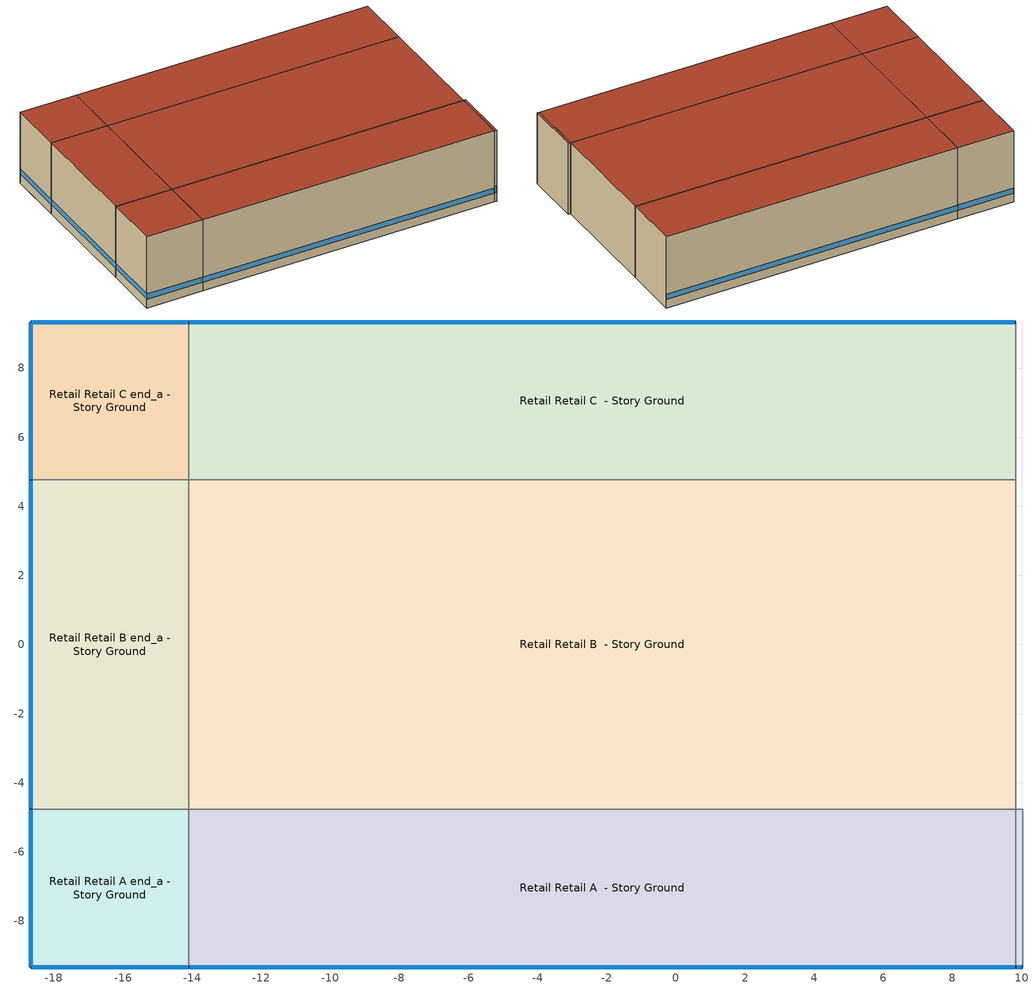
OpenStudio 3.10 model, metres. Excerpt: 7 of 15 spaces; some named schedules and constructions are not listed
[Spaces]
Retail Retail A end_a - Story Ground
 floor ground (ext-slab): -18.67,-9.33 -18.67,-4.76 -14.09,-4.76 -14.09,-9.33 z0
 wall outside (Typical Insulated Steel Framed Exterior Wall R-17.24): -18.67,-4.76 -18.67,-9.33 -14.09,-9.33 z0:6.1
 wall to Retail Retail B end_a - Story Ground: -14.09,-4.76 -18.67,-4.76 z0:6.1
 wall to Retail Retail A  - Story Ground: -14.09,-9.33 -14.09,-4.76 z0:6.1
 window (U 0.52 SHGC 0.49 Simple Glazing Window U-0.52 SHGC 0.49): -18.67,-4.79 -18.67,-9.31 / -18.64,-9.33 -14.12,-9.33 z0.76:1.19
 roof outside (Typical IEAD Roof R-25.0): -14.09,-9.33 -14.09,-4.76 -18.67,-4.76 -18.67,-9.33 z6.1
Retail Retail B end_a - Story Ground
 floor ground (ext-slab): -18.67,-4.76 -18.67,4.76 -14.09,4.76 -14.09,-4.76 z0
 wall outside (Typical Insulated Steel Framed Exterior Wall R-17.24): -18.67,4.76 -18.67,-4.76 z0:6.1
 wall to Retail Retail C end_a - Story Ground: -14.09,4.76 -18.67,4.76 z0:6.1
 wall to Retail Retail B  - Story Ground: -14.09,-4.76 -14.09,4.76 z0:6.1
 window (U 0.52 SHGC 0.49 Simple Glazing Window U-0.52 SHGC 0.49): -18.67,4.74 -18.67,-4.74 z0.76:1.19
 roof outside (Typical IEAD Roof R-25.0): -14.09,-4.76 -14.09,4.76 -18.67,4.76 -18.67,-4.76 z6.1
Retail Retail C end_a - Story Ground
 floor ground (ext-slab): -18.67,4.76 -18.67,9.33 -14.09,9.33 -14.09,4.76 z0
 wall outside (Typical Insulated Steel Framed Exterior Wall R-17.24): -14.09,9.33 -18.67,9.33 -18.67,4.76 z0:6.1
 wall to Retail Retail C  - Story Ground: -14.09,4.76 -14.09,9.33 z0:6.1
 window (U 0.52 SHGC 0.49 Simple Glazing Window U-0.52 SHGC 0.49): -18.67,9.31 -18.67,4.79 / -14.12,9.33 -18.64,9.33 z0.76:1.19
 roof outside (Typical IEAD Roof R-25.0): -14.09,4.76 -14.09,9.33 -18.67,9.33 -18.67,4.76 z6.1
Retail Retail A  - Story Ground
 floor ground (ext-slab): -14.09,-9.33 -14.09,-4.76 9.84,-4.76 9.84,-9.33 z0
 wall outside (Typical Insulated Steel Framed Exterior Wall R-17.24): -14.09,-9.33 9.84,-9.33 z0:6.1
 wall to Retail Retail B  - Story Ground: 9.84,-4.76 -14.09,-4.76 z0:6.1
 wall to Retail Entry A  - Story Ground: 9.84,-9.33 9.84,-4.76 z0:6.1
 window (U 0.52 SHGC 0.49 Simple Glazing Window U-0.52 SHGC 0.49): -14.07,-9.33 9.81,-9.33 z0.76:1.19
 roof outside (Typical IEAD Roof R-25.0): 9.84,-9.33 9.84,-4.76 -14.09,-4.76 -14.09,-9.33 z6.1
Retail Retail B  - Story Ground
 floor ground (ext-slab): -14.09,-4.76 -14.09,4.76 9.84,4.76 9.84,-4.76 z0
 wall to Retail Retail C  - Story Ground: 9.84,4.76 -14.09,4.76 z0:6.1
 wall to Retail Entry B  - Story Ground: 9.84,-4.76 9.84,4.76 z0:6.1
 roof outside (Typical IEAD Roof R-25.0): 9.84,-4.76 9.84,4.76 -14.09,4.76 -14.09,-4.76 z6.1
Retail Retail C  - Story Ground
 floor ground (ext-slab): -14.09,4.76 -14.09,9.33 9.84,9.33 9.84,4.76 z0
 wall outside (Typical Insulated Steel Framed Exterior Wall R-17.24): 9.84,9.33 -14.09,9.33 z0:6.1
 wall to Retail Entry C  - Story Ground: 9.84,4.76 9.84,9.33 z0:6.1
 window (U 0.52 SHGC 0.49 Simple Glazing Window U-0.52 SHGC 0.49): 9.81,9.33 -14.07,9.33 z0.76:1.19
 roof outside (Typical IEAD Roof R-25.0): 9.84,4.76 9.84,9.33 -14.09,9.33 -14.09,4.76 z6.1
Retail Entry A  - Story Ground
 floor ground (ext-slab): 9.84,-9.33 9.84,-4.76 10.03,-4.76 10.03,-9.33 z0
 wall outside (Typical Insulated Steel Framed Exterior Wall R-17.24): 9.84,-9.33 10.03,-9.33 z0:6.1
 wall to Retail Entry B  - Story Ground: 10.03,-4.76 9.84,-4.76 z0:6.1
 wall to Retail Point_of_Sale A  - Story Ground: 10.03,-9.33 10.03,-4.76 z0:6.1
 window (U 0.52 SHGC 0.49 Simple Glazing Window U-0.52 SHGC 0.49): 9.86,-9.33 10.01,-9.33 z0.76:1.34
 roof outside (Typical IEAD Roof R-25.0): 10.03,-9.33 10.03,-4.76 9.84,-4.76 9.84,-9.33 z6.1
[SizingPeriod:DesignDay] Barometric Pressure {Pa}=96727; Sky Clearness=0; Rain Indicator=No; Snow Indicator=No; Day of Month=21; Daylight Saving Time Indicator=No; Humidity Condition Type=Wetbulb; Dry-Bulb Temperature Range Modifier Type=DefaultMultipliers
Name | Maximum Dry-Bulb Temperature {C} | Daily Dry-Bulb Temperature Range {deltaC} | Wind Speed {m/s} | Wind Direction {deg} | Month | Day Type | Wetbulb or DewPoint at Maximum Dry-Bulb {C} | Solar Model Indicator | ASHRAE Clear Sky Optical Depth for Beam Irradiance | ASHRAE Clear Sky Optical Depth for Diffuse Irradiance
Cloquet Carlton Co Ann Htg 99% Condns DB 1 | -24.6 | 0 | 3.2 | 290 | 1 | WinterDesignDay | -24.6 | ASHRAEClearSky
Cloquet Carlton Co Ann Htg 99.6% Condns DB 1 | -27.7 | 0 | 3.2 | 290 | 1 | WinterDesignDay | -27.7 | ASHRAEClearSky
Cloquet Carlton Co Ann Htg Wind 99% Condns WS=>MCDB 1 | -11.1 | 0 | 9.3 | 290 | 1 | WinterDesignDay | -11.1 | ASHRAEClearSky
Cloquet Carlton Co April .4% Condns DB=>MCWB 1 | 22.7 | 11 | 4.3 | 200 | 4 | SummerDesignDay | 11.9 | ASHRAETau | 0.307 | 2.454
Cloquet Carlton Co April .4% Condns WB=>MCDB 1 | 19.6 | 11 | 4.3 | 200 | 4 | SummerDesignDay | 14.9 | ASHRAETau | 0.307 | 2.454
Cloquet Carlton Co August .4% Condns DB=>MCWB 1 | 31.1 | 11 | 4.3 | 200 | 8 | SummerDesignDay | 23 | ASHRAETau | 0.354 | 2.401
Cloquet Carlton Co August .4% Condns WB=>MCDB 1 | 29.1 | 11 | 4.3 | 200 | 8 | SummerDesignDay | 25.3 | ASHRAETau | 0.354 | 2.401
Cloquet Carlton Co December .4% Condns DB=>MCWB 1 | 6.2 | 7.8 | 4.3 | 200 | 12 | SummerDesignDay | 3 | ASHRAETau | 0.273 | 2.537
Cloquet Carlton Co December .4% Condns WB=>MCDB 1 | 4.9 | 7.8 | 4.3 | 200 | 12 | SummerDesignDay | 3.7 | ASHRAETau | 0.273 | 2.537
Cloquet Carlton Co February .4% Condns DB=>MCWB 1 | 7.6 | 9.7 | 4.3 | 200 | 2 | SummerDesignDay | 3.9 | ASHRAETau | 0.267 | 2.467
Cloquet Carlton Co February .4% Condns WB=>MCDB 1 | 6.8 | 9.7 | 4.3 | 200 | 2 | SummerDesignDay | 5.1 | ASHRAETau | 0.267 | 2.467
Cloquet Carlton Co January .4% Condns DB=>MCWB 1 | 5.9 | 9.3 | 4.3 | 200 | 1 | SummerDesignDay | 2.9 | ASHRAETau | 0.269 | 2.502
Cloquet Carlton Co January .4% Condns WB=>MCDB 1 | 5.3 | 9.3 | 4.3 | 200 | 1 | SummerDesignDay | 3.1 | ASHRAETau | 0.269 | 2.502
Cloquet Carlton Co July .4% Condns DB=>MCWB 1 | 32.3 | 11.5 | 4.3 | 200 | 7 | SummerDesignDay | 23.7 | ASHRAETau | 0.352 | 2.36
Cloquet Carlton Co July .4% Condns WB=>MCDB 1 | 29.7 | 11.5 | 4.3 | 200 | 7 | SummerDesignDay | 25.5 | ASHRAETau | 0.352 | 2.36
Cloquet Carlton Co June .4% Condns DB=>MCWB 1 | 31.2 | 11.8 | 4.3 | 200 | 6 | SummerDesignDay | 23.5 | ASHRAETau | 0.332 | 2.395
Cloquet Carlton Co June .4% Condns WB=>MCDB 1 | 29.1 | 11.8 | 4.3 | 200 | 6 | SummerDesignDay | 24.7 | ASHRAETau | 0.332 | 2.395
Cloquet Carlton Co March .4% Condns DB=>MCWB 1 | 14.2 | 9.7 | 4.3 | 200 | 3 | SummerDesignDay | 8.8 | ASHRAETau | 0.286 | 2.435
Cloquet Carlton Co March .4% Condns WB=>MCDB 1 | 13.8 | 9.7 | 4.3 | 200 | 3 | SummerDesignDay | 10.9 | ASHRAETau | 0.286 | 2.435
Cloquet Carlton Co May .4% Condns DB=>MCWB 1 | 27.8 | 12.2 | 4.3 | 200 | 5 | SummerDesignDay | 17.2 | ASHRAETau | 0.316 | 2.446
Cloquet Carlton Co May .4% Condns WB=>MCDB 1 | 24.2 | 12.2 | 4.3 | 200 | 5 | SummerDesignDay | 20 | ASHRAETau | 0.316 | 2.446
Cloquet Carlton Co November .4% Condns DB=>MCWB 1 | 15.9 | 7.5 | 4.3 | 200 | 11 | SummerDesignDay | 10.6 | ASHRAETau | 0.288 | 2.603
Cloquet Carlton Co November .4% Condns WB=>MCDB 1 | 14 | 7.5 | 4.3 | 200 | 11 | SummerDesignDay | 12.4 | ASHRAETau | 0.288 | 2.603
Cloquet Carlton Co October .4% Condns DB=>MCWB 1 | 23.8 | 9.3 | 4.3 | 200 | 10 | SummerDesignDay | 16.1 | ASHRAETau | 0.311 | 2.564
Cloquet Carlton Co October .4% Condns WB=>MCDB 1 | 20.1 | 9.3 | 4.3 | 200 | 10 | SummerDesignDay | 18.2 | ASHRAETau | 0.311 | 2.564
Cloquet Carlton Co September .4% Condns DB=>MCWB 1 | 27.9 | 10.8 | 4.3 | 200 | 9 | SummerDesignDay | 21.6 | ASHRAETau | 0.335 | 2.472
Cloquet Carlton Co September .4% Condns WB=>MCDB 1 | 26.8 | 10.8 | 4.3 | 200 | 9 | SummerDesignDay | 23.1 | ASHRAETau | 0.335 | 2.472
[Sizing:Zone] Zone Cooling Design Supply Air Temperature Input Method=SupplyAirTemperature; Zone Cooling Design Supply Air Temperature {C}=14; Zone Cooling Design Supply Air Temperature Difference {deltaC}=11.11; Zone Heating Design Supply Air Temperature Input Method=SupplyAirTemperature; Zone Heating Design Supply Air Temperature {C}=40; Zone Heating Design Supply Air Temperature Difference {deltaC}=11.11; Zone Cooling Design Supply Air Humidity Ratio {kg-H2O/kg-air}=0.0085; Zone Heating Design Supply Air Humidity Ratio {kg-H2O/kg-air}=0.008; Cooling Design Air Flow Method=DesignDay; Heating Design Air Flow Method=DesignDay; Account for Dedicated Outdoor Air System=No; Dedicated Outdoor Air System Control Strategy=NeutralSupplyAir; Dedicated Outdoor Air Low Setpoint Temperature for Design {C}=autosize; Dedicated Outdoor Air High Setpoint Temperature for Design {C}=autosize; Zone Load Sizing Method=Sensible Load Only No Latent Load; Zone Latent Cooling Design Supply Air Humidity Ratio Input Method=HumidityRatioDifference; Zone Cooling Design Supply Air Humidity Ratio Difference {kgWater/kgDryAir}=0.005; Zone Latent Heating Design Supply Air Humidity Ratio Input Method=HumidityRatioDifference; Zone Humidification Design Supply Air Humidity Ratio Difference {kgWater/kgDryAir}=0.005; Sizing Option=Coincident
Zone Retail Retail A end_a - Story Ground; Zone Retail Retail B end_a - Story Ground; Zone Retail Retail C end_a - Story Ground; Zone Retail Retail A  - Story Ground; Zone Retail Retail B  - Story Ground; Zone Retail Retail C  - Story Ground; Zone Retail Entry A  - Story Ground; Zone Retail Entry B  - Story Ground; Zone Retail Entry C  - Story Ground; Zone Retail Point_of_Sale A  - Story Ground; Zone Retail Point_of_Sale B  - Story Ground; Zone Retail Point_of_Sale C  - Story Ground; Zone Retail Back_Space A  - Story Ground; Zone Retail Back_Space B  - Story Ground; Zone Retail Back_Space C  - Story Ground
[Zone equipment]
Zone Retail Retail A end_a - Story Ground: Zone Retail Retail A end_a - Story Ground Electric Baseboard
Zone Retail Retail B end_a - Story Ground: Zone Retail Retail B end_a - Story Ground Electric Baseboard
Zone Retail Retail C end_a - Story Ground: Zone Retail Retail C end_a - Story Ground Electric Baseboard
Zone Retail Retail A  - Story Ground: Zone Retail Retail A  - Story Ground Electric Baseboard
Zone Retail Retail B  - Story Ground: Zone Retail Retail B  - Story Ground Electric Baseboard
Zone Retail Retail C  - Story Ground: Zone Retail Retail C  - Story Ground Electric Baseboard
Zone Retail Entry A  - Story Ground: Zone Retail Entry A  - Story Ground Electric Baseboard
Zone Retail Entry B  - Story Ground: Zone Retail Entry B  - Story Ground Electric Baseboard
Zone Retail Entry C  - Story Ground: Zone Retail Entry C  - Story Ground Electric Baseboard
Zone Retail Point_of_Sale A  - Story Ground: Zone Retail Point_of_Sale A  - Story Ground Electric Baseboard
Zone Retail Point_of_Sale B  - Story Ground: Zone Retail Point_of_Sale B  - Story Ground Electric Baseboard
Zone Retail Point_of_Sale C  - Story Ground: Zone Retail Point_of_Sale C  - Story Ground Electric Baseboard
Zone Retail Back_Space A  - Story Ground: Zone Retail Back_Space A  - Story Ground Electric Baseboard
Zone Retail Back_Space B  - Story Ground: Zone Retail Back_Space B  - Story Ground Electric Baseboard
Zone Retail Back_Space C  - Story Ground: Zone Retail Back_Space C  - Story Ground Electric Baseboard
[ZoneHVAC:Baseboard:Convective:Electric] Availability Schedule=Outage Availability Schedule; Nominal Capacity {W}=autosize; Efficiency=1
Zone Retail Back_Space A  - Story Ground Electric Baseboard; Zone Retail Back_Space B  - Story Ground Electric Baseboard; Zone Retail Back_Space C  - Story Ground Electric Baseboard; Zone Retail Entry A  - Story Ground Electric Baseboard; Zone Retail Entry B  - Story Ground Electric Baseboard; Zone Retail Entry C  - Story Ground Electric Baseboard; Zone Retail Point_of_Sale A  - Story Ground Electric Baseboard; Zone Retail Point_of_Sale B  - Story Ground Electric Baseboard; Zone Retail Point_of_Sale C  - Story Ground Electric Baseboard; Zone Retail Retail A  - Story Ground Electric Baseboard; Zone Retail Retail A end_a - Story Ground Electric Baseboard; Zone Retail Retail B  - Story Ground Electric Baseboard; Zone Retail Retail B end_a - Story Ground Electric Baseboard; Zone Retail Retail C  - Story Ground Electric Baseboard; Zone Retail Retail C end_a - Story Ground Electric Baseboard
[Schedule:Day]
Clothing Schedule Summer Clothes: No, 24, 0, 0.5
Retail Bldg Occ Sat Day; autogen Schedule Rule 2 2_day_sch: Average, 6, 30, 0, 6, 45, 0.025, 7, 0, 0.05, 7, 15, 0.075, 7, 30, 0.1, 7, 45, 0.125, 8, 0, 0.15, 8, 15, 0.175, 8, 30, 0.2, 8, 45, 0.275, 9, 0, 0.35, 9, 15, 0.425, 9, 30, 0.5, 9, 45, 0.525, 10, 0, 0.55, 10, 15, 0.575, 10, 30, 0.6, 10, 45, 0.65, 11, 0, 0.7, 11, 15, 0.75, 11, 30, 0.8, 16, 30, 0.8, 16, 45, 0.75, 17, 0, 0.7, 17, 15, 0.65, 17, 30, 0.6, 17, 45, 0.5, 18, 0, 0.4, 18, 15, 0.3, 18, 30, 0.2, 20, 30, 0.2, 20, 45, 0.175, 21, 0, 0.15, 21, 15, 0.125, 21, 30, 0.1, 21, 45, 0.075, 22, 0, 0.05, 22, 15, 0.025, 22, 30, 0, 24, 0, 0
Retail Bldg Occ Sun Day: Average, 7, 0, 0, 7, 15, 0.025, 7, 30, 0.05, 7, 45, 0.075, 8, 0, 0.1, 8, 15, 0.125, 8, 30, 0.15, 8, 45, 0.175, 9, 0, 0.2, 9, 30, 0.2, 9, 45, 0.210811, 10, 0, 0.221622, 10, 15, 0.232432, 10, 30, 0.243243, 10, 45, 0.254054, 11, 0, 0.264865, 11, 15, 0.275676, 11, 30, 0.286486, 11, 45, 0.297297, 12, 0, 0.308108, 12, 15, 0.318919, 12, 30, 0.32973, 12, 45, 0.340541, 13, 0, 0.351351, 13, 15, 0.362162, 13, 30, 0.372973, 13, 45, 0.383784, 14, 0, 0.394595, 14, 7, 0.4, 20, 15, 0.4, 20, 30, 0.35, 20, 45, 0.3, 21, 0, 0.25, 21, 15, 0.2, 21, 30, 0.175, 21, 45, 0.15, 22, 0, 0.125, 22, 15, 0.1, 22, 30, 0.075, 22, 45, 0.05, 23, 0, 0.025, 23, 15, 0, 24, 0, 0
Retail Bldg Light Sat Day; autogen Schedule Rule 4 2_day_sch: Average, 6, 30, 0.05, 6, 45, 0.0625, 7, 0, 0.075, 7, 15, 0.0875, 7, 30, 0.1, 7, 45, 0.15, 8, 0, 0.2, 8, 15, 0.25, 8, 30, 0.3, 8, 45, 0.375, 9, 0, 0.45, 9, 15, 0.525, 9, 30, 0.6, 9, 45, 0.675, 10, 0, 0.75, 10, 15, 0.825, 10, 30, 0.9, 17, 30, 0.9, 17, 45, 0.8, 18, 0, 0.7, 18, 15, 0.6, 18, 30, 0.5, 18, 45, 0.45, 19, 0, 0.4, 19, 15, 0.35, 19, 30, 0.3, 20, 30, 0.3, 20, 45, 0.25, 21, 0, 0.2, 21, 15, 0.15, 21, 30, 0.1, 21, 45, 0.0875, 22, 0, 0.075, 22, 15, 0.0625, 22, 30, 0.05, 24, 0, 0.05
Retail Bldg Light Sun Day: Average, 5, 30, 0.05, 5, 45, 0.05625, 6, 0, 0.0625, 6, 15, 0.06875, 6, 30, 0.075, 6, 45, 0.08125, 7, 0, 0.0875, 7, 15, 0.09375, 7, 30, 0.1, 7, 45, 0.1375, 8, 0, 0.175, 8, 15, 0.2125, 8, 30, 0.25, 8, 45, 0.2875, 9, 0, 0.325, 9, 15, 0.3625, 9, 30, 0.4, 9, 45, 0.410811, 10, 0, 0.421622, 10, 15, 0.432432, 10, 30, 0.443243, 10, 45, 0.454054, 11, 0, 0.464865, 11, 15, 0.475676, 11, 30, 0.486486, 11, 45, 0.497297, 12, 0, 0.508108, 12, 15, 0.518919, 12, 30, 0.52973, 12, 45, 0.540541, 13, 0, 0.551351, 13, 15, 0.562162, 13, 30, 0.572973, 13, 45, 0.583784, 14, 0, 0.594595, 14, 7, 0.6, 20, 15, 0.6, 20, 30, 0.55, 20, 45, 0.5, 21, 0, 0.45, 21, 15, 0.4, 21, 30, 0.35, 21, 45, 0.3, 22, 0, 0.25, 22, 15, 0.2, 22, 30, 0.1625, 22, 45, 0.125, 23, 0, 0.0875, 23, 15, 0.05, 24, 0, 0.05
Retail Bldg Equip Sat Day; autogen Schedule Rule 6 2_day_sch: Average, 6, 30, 0.15, 6, 45, 0.1875, 7, 0, 0.225, 7, 15, 0.2625, 7, 30, 0.3, 7, 45, 0.35, 8, 0, 0.4, 8, 15, 0.45, 8, 30, 0.5, 8, 45, 0.575, 9, 0, 0.65, 9, 15, 0.725, 9, 30, 0.8, 9, 45, 0.825, 10, 0, 0.85, 10, 15, 0.875, 10, 30, 0.9, 17, 30, 0.9, 17, 45, 0.85, 18, 0, 0.8, 18, 15, 0.75, 18, 30, 0.7, 18, 45, 0.65, 19, 0, 0.6, 19, 15, 0.55, 19, 30, 0.5, 20, 30, 0.5, 20, 45, 0.45, 21, 0, 0.4, 21, 15, 0.35, 21, 30, 0.3, 21, 45, 0.2625, 22, 0, 0.225, 22, 15, 0.1875, 22, 30, 0.15, 24, 0, 0.15
Retail Bldg Equip Sun Day: Average, 5, 30, 0.15, 5, 45, 0.16875, 6, 0, 0.1875, 6, 15, 0.20625, 6, 30, 0.225, 6, 45, 0.24375, 7, 0, 0.2625, 7, 15, 0.28125, 7, 30, 0.3, 7, 45, 0.3375, 8, 0, 0.375, 8, 15, 0.4125, 8, 30, 0.45, 8, 45, 0.4875, 9, 0, 0.525, 9, 15, 0.5625, 9, 30, 0.6, 9, 45, 0.610811, 10, 0, 0.621622, 10, 15, 0.632432, 10, 30, 0.643243, 10, 45, 0.654054, 11, 0, 0.664865, 11, 15, 0.675676, 11, 30, 0.686486, 11, 45, 0.697297, 12, 0, 0.708108, 12, 15, 0.718919, 12, 30, 0.72973, 12, 45, 0.740541, 13, 0, 0.751351, 13, 15, 0.762162, 13, 30, 0.772973, 13, 45, 0.783784, 14, 0, 0.794595, 14, 7, 0.8, 20, 15, 0.8, 20, 30, 0.75, 20, 45, 0.7, 21, 0, 0.65, 21, 15, 0.6, 21, 30, 0.55, 21, 45, 0.5, 22, 0, 0.45, 22, 15, 0.4, 22, 30, 0.3375, 22, 45, 0.275, 23, 0, 0.2125, 23, 15, 0.15, 24, 0, 0.15
Retail Infil Half On Sat Day: No, 6, 0, 1, 22, 0, 0.5, 24, 0, 1
Retail Infil Half On Sun Day: No, 8, 0, 1, 17, 0, 0.5, 24, 0, 1
Retail HtgSetp Sat Day; autogen Schedule Rule 10 2_day_sch: Average, 6, 0, 15.6, 22, 0, 21, 24, 0, 15.6
Retail HtgSetp Sun Day: Average, 6, 30, 15.6, 22, 45, 21, 24, 0, 15.6
Retail ClgSetp Sat Day; autogen Schedule Rule 12 2_day_sch: Average, 6, 0, 30, 22, 0, 24, 24, 0, 30
Retail ClgSetp Sun Day: Average, 6, 30, 30, 22, 45, 24, 24, 0, 30
Building Hours of Operation NonResidential Sunday: No, 8, 30, 0, 21, 45, 1, 24, 0, 0
autogen Retail Activity 0_day_sch; autogen Retail Activity 1_day_sch: Average, 24, 0, 120
autogen Retail FRONT ENTRY COOLING 0_day_sch; autogen Retail FRONT ENTRY COOLING 1_day_sch: Average, 24, 0, 90
Schedule Day 1: 1, 0, 0, 2, 0, 0, 3, 0, 0, 4, 0, 0, 5, 0, 0, 6, 0, 0, 7, 0, 0, 8, 0, 1, 9, 0, 1, 10, 0, 1, 11, 0, 1, 12, 0, 1, 13, 0, 1, 14, 0, 1, 15, 0, 0, 16, 0, 0, 17, 0, 0, 18, 0, 0, 19, 0, 0, 20, 0, 0, 21, 0, 0, 22, 0, 0, 23, 0, 0, 24, 0, 0
Schedule Day 2: 1, 0, 0, 2, 0, 0, 3, 0, 0, 4, 0, 0, 5, 0, 0, 6, 0, 0, 7, 0, 0, 8, 0, 0, 9, 0, 0, 10, 0, 0, 11, 0, 0, 12, 0, 0, 13, 0, 0, 14, 0, 0, 15, 0, 1, 16, 0, 1, 17, 0, 1, 18, 0, 1, 19, 0, 1, 20, 0, 1, 21, 0, 1, 22, 0, 1, 23, 0, 1, 24, 0, 0
Schedule Day 3: 1, 0, 90, 2, 0, 90, 3, 0, 90, 4, 0, 90, 5, 0, 90, 6, 0, 90, 7, 0, 90, 8, 0, 90, 9, 0, 90, 10, 0, 90, 11, 0, 90, 12, 0, 90, 13, 0, 90, 14, 0, 90, 15, 0, 0, 16, 0, 0, 17, 0, 0, 18, 0, 0, 19, 0, 0, 20, 0, 0, 21, 0, 0, 22, 0, 0, 23, 0, 0, 24, 0, 0
Schedule Day 4: 1, 0, 0, 2, 0, 0, 3, 0, 0, 4, 0, 0, 5, 0, 0, 6, 0, 0, 7, 0, 0, 8, 0, 0, 9, 0, 0, 10, 0, 0, 11, 0, 0, 12, 0, 0, 13, 0, 0, 14, 0, 0, 15, 0, 90, 16, 0, 90, 17, 0, 90, 18, 0, 90, 19, 0, 90, 20, 0, 90, 21, 0, 90, 22, 0, 90, 23, 0, 90, 24, 0, 90
Schedule Day 5: 1, 0, 0.05, 2, 0, 0.05, 3, 0, 0.05, 4, 0, 0.05, 5, 0, 0.05, 6, 0, 0.2, 7, 0, 0.5, 8, 0, 0.9, 9, 0, 0.9, 10, 0, 0.9, 11, 0, 0.9, 12, 0, 0.9, 13, 0, 0.9, 14, 0, 0.9, 15, 0, 0, 16, 0, 0, 17, 0, 0, 18, 0, 0, 19, 0, 0, 20, 0, 0, 21, 0, 0, 22, 0, 0, 23, 0, 0, 24, 0, 0
Schedule Day 6: 1, 0, 0, 2, 0, 0, 3, 0, 0, 4, 0, 0, 5, 0, 0, 6, 0, 0, 7, 0, 0, 8, 0, 0, 9, 0, 0, 10, 0, 0, 11, 0, 0, 12, 0, 0, 13, 0, 0, 14, 0, 0, 15, 0, 0.9, 16, 0, 0.9, 17, 0, 0.9, 18, 0, 0.84, 19, 0, 0.76, 20, 0, 0.68, 21, 0, 0.6, 22, 0, 0.55, 23, 0, 0.35, 24, 0, 0.125
Schedule Day 7: 1, 0, 15.6, 2, 0, 15.6, 3, 0, 15.6, 4, 0, 15.6, 5, 0, 21, 6, 0, 21, 7, 0, 21, 8, 0, 21, 9, 0, 21, 10, 0, 21, 11, 0, 21, 12, 0, 21, 13, 0, 21, 14, 0, 21, 15, 0, 0, 16, 0, 0, 17, 0, 0, 18, 0, 0, 19, 0, 0, 20, 0, 0, 21, 0, 0, 22, 0, 0, 23, 0, 0, 24, 0, 0
Schedule Day 8: 1, 0, 0, 2, 0, 0, 3, 0, 0, 4, 0, 0, 5, 0, 0, 6, 0, 0, 7, 0, 0, 8, 0, 0, 9, 0, 0, 10, 0, 0, 11, 0, 0, 12, 0, 0, 13, 0, 0, 14, 0, 0, 15, 0, 21, 16, 0, 21, 17, 0, 21, 18, 0, 21, 19, 0, 21, 20, 0, 21, 21, 0, 21, 22, 0, 21, 23, 0, 21, 24, 0, 15.6
Schedule Day 9: 1, 0, 1, 2, 0, 1, 3, 0, 1, 4, 0, 1, 5, 0, 1, 6, 0, 1, 7, 0, 0.5, 8, 0, 0.5, 9, 0, 0.5, 10, 0, 0.5, 11, 0, 0.5, 12, 0, 0.5, 13, 0, 0.5, 14, 0, 0.5, 15, 0, 0, 16, 0, 0, 17, 0, 0, 18, 0, 0, 19, 0, 0, 20, 0, 0, 21, 0, 0, 22, 0, 0, 23, 0, 0, 24, 0, 0
Schedule Day 10: 1, 0, 0, 2, 0, 0, 3, 0, 0, 4, 0, 0, 5, 0, 0, 6, 0, 0, 7, 0, 0, 8, 0, 0, 9, 0, 0, 10, 0, 0, 11, 0, 0, 12, 0, 0, 13, 0, 0, 14, 0, 0, 15, 0, 0.5, 16, 0, 0.5, 17, 0, 0.5, 18, 0, 0.5, 19, 0, 0.5, 20, 0, 0.5, 21, 0, 0.5, 22, 0, 1, 23, 0, 1, 24, 0, 1
Schedule Day 11: 1, 0, 0.2, 2, 0, 0.2, 3, 0, 0.2, 4, 0, 0.2, 5, 0, 0.2, 6, 0, 0.4, 7, 0, 0.7, 8, 0, 0.9, 9, 0, 0.9, 10, 0, 0.9, 11, 0, 0.9, 12, 0, 0.9, 13, 0, 0.9, 14, 0, 0.9, 15, 0, 0, 16, 0, 0, 17, 0, 0, 18, 0, 0, 19, 0, 0, 20, 0, 0, 21, 0, 0, 22, 0, 0, 23, 0, 0, 24, 0, 0
Schedule Day 12: 1, 0, 0, 2, 0, 0, 3, 0, 0, 4, 0, 0, 5, 0, 0, 6, 0, 0, 7, 0, 0, 8, 0, 0, 9, 0, 0, 10, 0, 0, 11, 0, 0, 12, 0, 0, 13, 0, 0, 14, 0, 0, 15, 0, 0.9, 16, 0, 0.9, 17, 0, 0.9, 18, 0, 0.88, 19, 0, 0.853333, 20, 0, 0.826667, 21, 0, 0.8, 22, 0, 0.75, 23, 0, 0.55, 24, 0, 0.3
Schedule Day 13: 1, 0, 30, 2, 0, 30, 3, 0, 30, 4, 0, 30, 5, 0, 24, 6, 0, 24, 7, 0, 24, 8, 0, 24, 9, 0, 24, 10, 0, 24, 11, 0, 24, 12, 0, 24, 13, 0, 24, 14, 0, 24, 15, 0, 0, 16, 0, 0, 17, 0, 0, 18, 0, 0, 19, 0, 0, 20, 0, 0, 21, 0, 0, 22, 0, 0, 23, 0, 0, 24, 0, 0
Schedule Day 14: 1, 0, 0, 2, 0, 0, 3, 0, 0, 4, 0, 0, 5, 0, 0, 6, 0, 0, 7, 0, 0, 8, 0, 0, 9, 0, 0, 10, 0, 0, 11, 0, 0, 12, 0, 0, 13, 0, 0, 14, 0, 0, 15, 0, 24, 16, 0, 24, 17, 0, 24, 18, 0, 24, 19, 0, 24, 20, 0, 24, 21, 0, 24, 22, 0, 24, 23, 0, 24, 24, 0, 30
